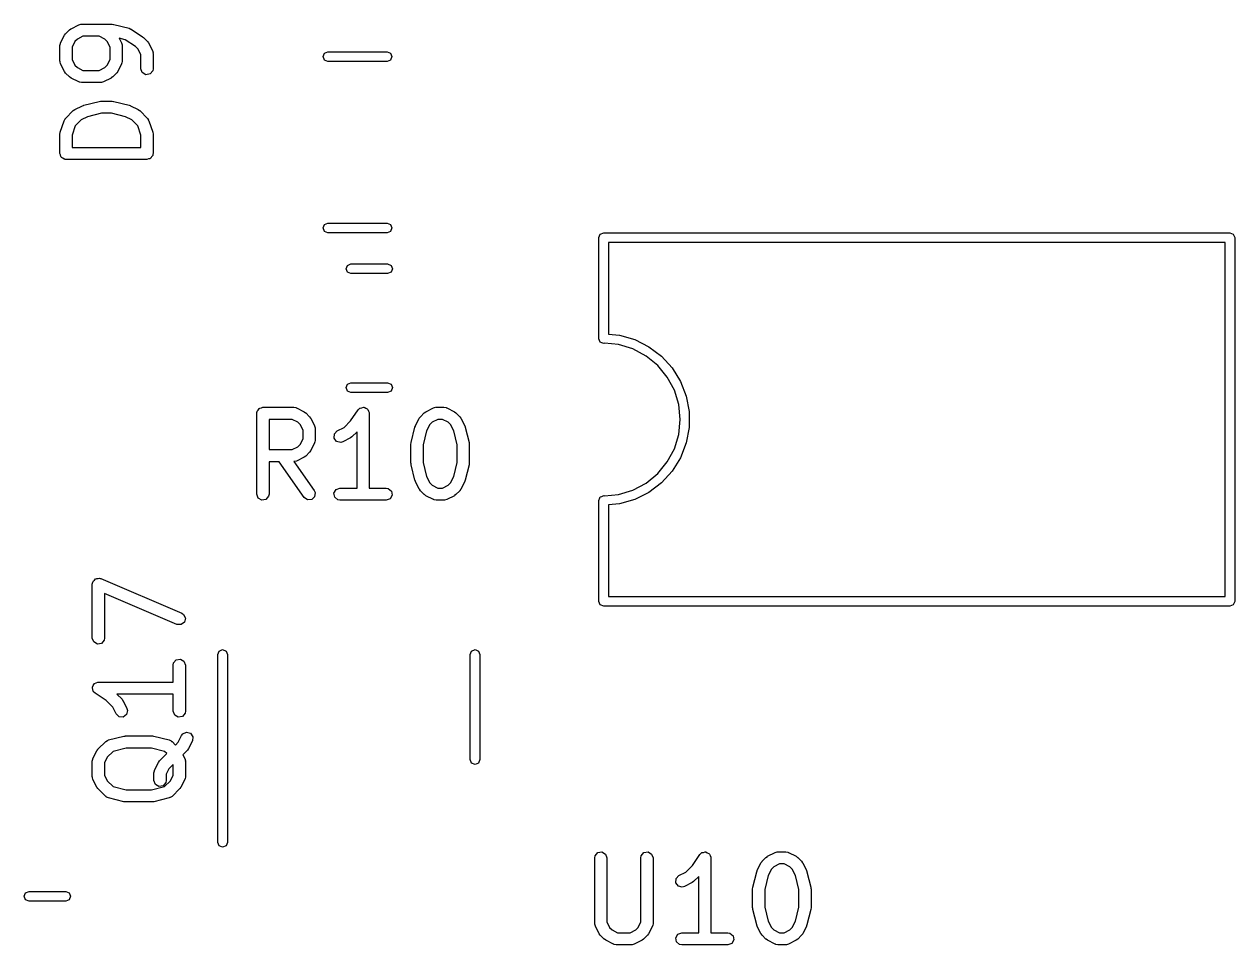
# Model space of a CAD drawing. Extents: x 10 to 287, y -200 to -10.
# Drawn here: x 155.03 to 170, y -90.93 to -79.54 of the extents above; entities that cross this region are included whole.
import ezdxf

# ---------------------------------------------------------------- set-up
doc = ezdxf.new("R2010")
doc.units = 0
doc.layers.add('BLACK', color=7, linetype='CONTINUOUS')

msp = doc.modelspace()

# ---------------------------------------------------------------- linework, layer by layer
at = {"layer": 'BLACK', "linetype": 'CONTINUOUS'}
for p, q in [((155.595, -79.6089), (155.613, -79.596)), ((155.613, -79.596), (155.614, -79.5948)), ((155.614, -79.5948), (155.709, -79.5472)), ((155.709, -79.5472), (155.734, -79.5398)), ((155.734, -79.5398), (155.739, -79.5408)), ((155.739, -79.5408), (155.743, -79.5393)), ((155.743, -79.5393), (156.124, -79.5393)), ((156.124, -79.5393), (156.139, -79.5419)), ((156.139, -79.5419), (156.142, -79.5415)), ((156.142, -79.5415), (156.332, -79.5891)), ((156.332, -79.5891), (156.355, -79.5994)), ((156.355, -79.5994), (156.356, -79.5995)), ((156.356, -79.5995), (156.499, -79.6947)), ((155.485, -79.7712), (155.533, -79.676)), ((155.533, -79.676), (155.546, -79.658)), ((155.546, -79.658), (155.547, -79.6565)), ((155.547, -79.6565), (155.595, -79.6089)), ((155.662, -79.754), (155.627, -79.8225)), ((155.692, -79.7235), (155.662, -79.754)), ((155.761, -79.6893), (155.692, -79.7235)), ((155.963, -79.6893), (155.761, -79.6893)), ((156.032, -79.7235), (155.963, -79.6893)), ((156.062, -79.754), (156.032, -79.7235)), ((156.096, -79.8225), (156.062, -79.754)), ((156.283, -79.7315), (156.209, -79.713)), ((156.209, -79.713), (156.239, -79.7712)), ((156.409, -79.8154), (156.283, -79.7315)), ((156.499, -79.6947), (156.507, -79.7026)), ((156.507, -79.7026), (156.51, -79.7041)), ((156.51, -79.7041), (156.558, -79.7517)), ((156.558, -79.7517), (156.571, -79.7701)), ((155.477, -79.8048), (155.482, -79.7791)), ((155.477, -79.9952), (155.477, -79.8048)), ((155.482, -79.7791), (155.485, -79.7757)), ((155.485, -79.7757), (155.485, -79.7712)), ((155.627, -79.8225), (155.627, -79.9775)), ((156.096, -79.9775), (156.096, -79.8225)), ((156.239, -79.7712), (156.246, -79.7962)), ((156.246, -79.7962), (156.245, -79.8005)), ((156.245, -79.8005), (156.246, -79.8048)), ((156.246, -79.8048), (156.246, -79.9952)), ((156.443, -79.8492), (156.409, -79.8154)), ((156.477, -79.9177), (156.443, -79.8492)), ((156.571, -79.7701), (156.572, -79.7712)), ((156.572, -79.7712), (156.619, -79.8665)), ((156.619, -79.8665), (156.627, -79.8914)), ((156.627, -79.8914), (156.626, -79.8958)), ((156.626, -79.8958), (156.627, -79.9)), ((156.627, -79.9), (156.627, -80.0905)), ((158.729, -79.94), (158.747, -79.8976)), ((158.747, -79.8976), (158.789, -79.88)), ((158.789, -79.88), (159.52, -79.88)), ((159.52, -79.88), (159.562, -79.8976)), ((159.562, -79.8976), (159.58, -79.94)), ((155.479, -79.9995), (155.477, -79.9952)), ((155.478, -80.0038), (155.479, -79.9995)), ((155.485, -80.0288), (155.478, -80.0038)), ((155.533, -80.124), (155.485, -80.0288)), ((155.627, -79.9775), (155.662, -80.046)), ((155.662, -80.046), (155.692, -80.0765)), ((156.032, -80.0765), (156.062, -80.046)), ((156.062, -80.046), (156.096, -79.9775)), ((156.239, -80.0288), (156.191, -80.124)), ((156.242, -80.0209), (156.239, -80.0243)), ((156.239, -80.0243), (156.239, -80.0288)), ((156.246, -79.9952), (156.242, -80.0209)), ((156.477, -80.0905), (156.477, -79.9177)), ((158.747, -79.9824), (158.729, -79.94)), ((158.789, -80), (158.747, -79.9824)), ((159.52, -80), (158.789, -80)), ((159.562, -79.9824), (159.52, -80)), ((159.58, -79.94), (159.562, -79.9824)), ((155.534, -80.1251), (155.533, -80.124)), ((155.547, -80.1435), (155.534, -80.1251)), ((155.595, -80.1911), (155.547, -80.1435)), ((155.596, -80.1918), (155.595, -80.1911)), ((155.614, -80.2052), (155.596, -80.1918)), ((155.709, -80.2528), (155.614, -80.2052)), ((155.692, -80.0765), (155.761, -80.1107)), ((155.761, -80.1107), (155.963, -80.1107)), ((155.963, -80.1107), (156.032, -80.0765)), ((156.11, -80.2052), (156.014, -80.2528)), ((156.111, -80.204), (156.11, -80.2052)), ((156.129, -80.1911), (156.111, -80.204)), ((156.177, -80.1435), (156.129, -80.1911)), ((156.178, -80.142), (156.177, -80.1435)), ((156.191, -80.124), (156.178, -80.142)), ((156.495, -80.1387), (156.477, -80.0905)), ((156.539, -80.1643), (156.495, -80.1387)), ((156.59, -80.1554), (156.539, -80.1643)), ((156.623, -80.1161), (156.59, -80.1554)), ((156.627, -80.0905), (156.623, -80.1161)), ((155.714, -80.2533), (155.709, -80.2528)), ((155.717, -80.2562), (155.714, -80.2533)), ((155.743, -80.2607), (155.717, -80.2562)), ((155.981, -80.2607), (155.743, -80.2607)), ((155.985, -80.2592), (155.981, -80.2607)), ((155.99, -80.2602), (155.985, -80.2592)), ((156.014, -80.2528), (155.99, -80.2602)), ((155.772, -80.5415), (155.963, -80.4939)), ((155.963, -80.4939), (155.978, -80.4929)), ((155.978, -80.4929), (155.981, -80.4917)), ((155.981, -80.4917), (156.124, -80.4917)), ((156.124, -80.4917), (156.139, -80.4943)), ((156.139, -80.4943), (156.142, -80.4939)), ((156.142, -80.4939), (156.332, -80.5415)), ((155.547, -80.7041), (155.642, -80.6089)), ((155.642, -80.6089), (155.661, -80.596)), ((155.661, -80.596), (155.662, -80.5948)), ((155.662, -80.5948), (155.757, -80.5472)), ((155.757, -80.5472), (155.769, -80.5435)), ((155.769, -80.5435), (155.772, -80.5415)), ((155.99, -80.6417), (155.817, -80.685)), ((156.115, -80.6417), (155.99, -80.6417)), ((156.288, -80.685), (156.115, -80.6417)), ((156.332, -80.5415), (156.344, -80.5468)), ((156.344, -80.5468), (156.348, -80.5472)), ((156.348, -80.5472), (156.443, -80.5948)), ((156.443, -80.5948), (156.461, -80.6082)), ((156.461, -80.6082), (156.463, -80.6089)), ((156.463, -80.6089), (156.558, -80.7041)), ((155.481, -80.8763), (155.529, -80.7334)), ((155.529, -80.7334), (155.541, -80.7105)), ((155.541, -80.7105), (155.545, -80.7082)), ((155.545, -80.7082), (155.547, -80.7041)), ((155.666, -80.7977), (155.627, -80.9122)), ((155.74, -80.7235), (155.666, -80.7977)), ((155.817, -80.685), (155.74, -80.7235)), ((156.365, -80.7235), (156.288, -80.685)), ((156.439, -80.7977), (156.365, -80.7235)), ((156.477, -80.9122), (156.439, -80.7977)), ((156.558, -80.7041), (156.573, -80.7254)), ((156.573, -80.7254), (156.573, -80.7299)), ((156.573, -80.7299), (156.576, -80.7334)), ((156.576, -80.7334), (156.624, -80.8763)), ((155.477, -80.9), (155.481, -80.8779)), ((155.477, -81.1381), (155.477, -80.9)), ((155.481, -80.8779), (155.481, -80.8763)), ((155.627, -80.9122), (155.627, -81.0631)), ((156.477, -81.0631), (156.477, -80.9122)), ((156.624, -80.8763), (156.627, -80.8985)), ((156.627, -80.8985), (156.627, -80.9)), ((156.627, -80.9), (156.627, -81.1381)), ((155.627, -81.0631), (156.477, -81.0631)), ((155.484, -81.1564), (155.477, -81.1381)), ((155.487, -81.1756), (155.484, -81.1564)), ((155.493, -81.1799), (155.487, -81.1756)), ((155.495, -81.1863), (155.493, -81.1799)), ((155.512, -81.196), (155.495, -81.1863)), ((155.527, -81.2086), (155.512, -81.196)), ((155.536, -81.2103), (155.527, -81.2086)), ((155.539, -81.212), (155.536, -81.2103)), ((155.543, -81.2114), (155.539, -81.212)), ((155.552, -81.2131), (155.543, -81.2114)), ((156.552, -81.2131), (155.552, -81.2131)), ((156.571, -81.2064), (156.552, -81.2131)), ((156.59, -81.203), (156.571, -81.2064)), ((156.594, -81.1979), (156.59, -81.203)), ((156.601, -81.1955), (156.594, -81.1979)), ((156.61, -81.1787), (156.601, -81.1955)), ((156.623, -81.1637), (156.61, -81.1787)), ((156.625, -81.154), (156.623, -81.1637)), ((156.626, -81.1511), (156.625, -81.154)), ((156.627, -81.1381), (156.626, -81.1478)), ((156.626, -81.1478), (156.626, -81.1511)), ((158.747, -82.0176), (158.789, -82)), ((158.789, -82), (159.52, -82)), ((159.52, -82), (159.562, -82.0176)), ((158.729, -82.06), (158.747, -82.0176)), ((158.747, -82.1024), (158.729, -82.06)), ((158.789, -82.12), (158.747, -82.1024)), ((159.52, -82.12), (158.789, -82.12)), ((159.562, -82.1024), (159.52, -82.12)), ((159.562, -82.0176), (159.58, -82.06)), ((159.58, -82.06), (159.562, -82.1024)), ((162.139, -82.1798), (162.156, -82.1374)), ((162.156, -82.1374), (162.199, -82.1198)), ((162.199, -82.1198), (169.939, -82.1198)), ((169.939, -82.1198), (169.981, -82.1374)), ((169.981, -82.1374), (169.999, -82.1798)), ((162.139, -83.4298), (162.139, -82.1798)), ((162.259, -82.2398), (162.259, -83.3754)), ((169.879, -82.2398), (162.259, -82.2398)), ((169.879, -86.6198), (169.879, -82.2398)), ((169.999, -82.1798), (169.999, -86.6798)), ((159.013, -82.565), (159.031, -82.5226)), ((159.031, -82.6074), (159.013, -82.565)), ((159.031, -82.5226), (159.073, -82.505)), ((159.073, -82.505), (159.527, -82.505)), ((159.527, -82.505), (159.569, -82.5226)), ((159.569, -82.5226), (159.587, -82.565)), ((159.587, -82.565), (159.569, -82.6074)), ((159.073, -82.625), (159.031, -82.6074)), ((159.527, -82.625), (159.073, -82.625)), ((159.569, -82.6074), (159.527, -82.625)), ((162.148, -83.4514), (162.139, -83.4298)), ((162.156, -83.4722), (162.148, -83.4514)), ((162.174, -83.4795), (162.156, -83.4722)), ((162.156, -83.4722), (162.156, -83.4722)), ((162.156, -83.4722), (162.156, -83.4722)), ((162.199, -83.4898), (162.174, -83.4795)), ((162.208, -83.4861), (162.199, -83.4898)), ((162.199, -83.4898), (162.199, -83.4898)), ((162.383, -83.5034), (162.208, -83.4861)), ((162.259, -83.3754), (162.394, -83.3878)), ((162.394, -83.3878), (162.582, -83.4414)), ((162.582, -83.4414), (162.757, -83.5286)), ((162.56, -83.5571), (162.383, -83.5034)), ((162.724, -83.6444), (162.56, -83.5571)), ((162.867, -83.7619), (162.724, -83.6444)), ((162.757, -83.5286), (162.913, -83.6464)), ((162.913, -83.6464), (163.045, -83.791)), ((162.984, -83.905), (162.867, -83.7619)), ((163.045, -83.791), (163.148, -83.9573)), ((163.072, -84.0683), (162.984, -83.905)), ((159.013, -84.035), (159.031, -83.9926)), ((159.031, -84.0774), (159.013, -84.035)), ((159.031, -83.9926), (159.073, -83.975)), ((159.073, -84.095), (159.031, -84.0774)), ((159.073, -83.975), (159.527, -83.975)), ((159.527, -84.095), (159.073, -84.095)), ((159.527, -83.975), (159.569, -83.9926)), ((159.569, -84.0774), (159.527, -84.095)), ((159.569, -83.9926), (159.587, -84.035)), ((159.587, -84.035), (159.569, -84.0774)), ((163.125, -84.2455), (163.072, -84.0683)), ((163.148, -83.9573), (163.218, -84.1397)), ((163.143, -84.4298), (163.125, -84.2455)), ((163.218, -84.1397), (163.254, -84.332)), ((157.911, -84.3524), (157.912, -84.3426)), ((157.911, -85.3524), (157.911, -84.3524)), ((157.912, -84.3394), (157.914, -84.3365)), ((157.912, -84.3426), (157.912, -84.3394)), ((157.914, -84.3365), (157.915, -84.3267)), ((157.915, -84.3267), (157.928, -84.3118)), ((157.928, -84.3118), (157.938, -84.2949)), ((157.938, -84.2949), (157.944, -84.2926)), ((157.944, -84.2926), (157.948, -84.2874)), ((157.948, -84.2874), (157.967, -84.284)), ((157.967, -84.284), (157.986, -84.2774)), ((157.986, -84.2774), (158.367, -84.2774)), ((158.367, -84.2774), (158.392, -84.2819)), ((158.392, -84.2819), (158.396, -84.2848)), ((158.396, -84.2848), (158.4, -84.2853)), ((158.4, -84.2853), (158.495, -84.3329)), ((158.495, -84.3329), (158.513, -84.3463)), ((158.513, -84.3463), (158.515, -84.347)), ((158.515, -84.347), (158.563, -84.3946)), ((158.563, -84.3946), (158.575, -84.413)), ((159.07, -84.4475), (159.161, -84.3108)), ((159.161, -84.3108), (159.179, -84.2919)), ((159.179, -84.2919), (159.184, -84.2907)), ((159.184, -84.2907), (159.186, -84.2874)), ((159.186, -84.2874), (159.208, -84.2836)), ((159.208, -84.2836), (159.229, -84.2775)), ((159.229, -84.2775), (159.233, -84.2793)), ((159.233, -84.2793), (159.237, -84.2785)), ((159.237, -84.2785), (159.256, -84.2894)), ((159.256, -84.2894), (159.276, -84.2981)), ((159.276, -84.2981), (159.278, -84.302)), ((159.278, -84.302), (159.281, -84.3042)), ((159.281, -84.3042), (159.289, -84.3246)), ((159.289, -84.3246), (159.298, -84.3441)), ((159.298, -84.3441), (159.297, -84.3483)), ((159.297, -84.3483), (159.299, -84.3524)), ((159.299, -84.3524), (159.299, -85.2774)), ((159.919, -84.4141), (159.932, -84.3961)), ((159.932, -84.3961), (159.933, -84.3946)), ((159.933, -84.3946), (159.98, -84.347)), ((159.98, -84.347), (159.999, -84.3341)), ((159.999, -84.3341), (160, -84.3329)), ((160, -84.3329), (160.095, -84.2853)), ((160.095, -84.2853), (160.12, -84.2779)), ((160.12, -84.2779), (160.124, -84.2789)), ((160.124, -84.2789), (160.129, -84.2774)), ((160.129, -84.2774), (160.224, -84.2774)), ((160.224, -84.2774), (160.249, -84.2819)), ((160.249, -84.2819), (160.253, -84.2848)), ((160.253, -84.2848), (160.257, -84.2853)), ((160.257, -84.2853), (160.353, -84.3329)), ((160.353, -84.3329), (160.371, -84.3463)), ((160.371, -84.3463), (160.372, -84.347)), ((160.372, -84.347), (160.42, -84.3946)), ((160.42, -84.3946), (160.433, -84.413)), ((163.254, -84.332), (163.254, -84.5276)), ((158.061, -84.4274), (158.061, -84.8012)), ((158.349, -84.4274), (158.061, -84.4274)), ((158.417, -84.4616), (158.349, -84.4274)), ((158.448, -84.492), (158.417, -84.4616)), ((158.482, -84.5606), (158.448, -84.492)), ((158.575, -84.413), (158.577, -84.4141)), ((158.577, -84.4141), (158.624, -84.5093)), ((158.624, -84.5093), (158.632, -84.5343)), ((158.632, -84.5343), (158.631, -84.5386)), ((158.631, -84.5386), (158.632, -84.5429)), ((158.632, -84.5429), (158.632, -84.6857)), ((158.905, -84.571), (158.989, -84.5288)), ((158.989, -84.5288), (159.07, -84.4475)), ((159.818, -84.7151), (159.865, -84.5247)), ((159.865, -84.5247), (159.871, -84.5128)), ((159.871, -84.5093), (159.919, -84.4141)), ((159.871, -84.5128), (159.871, -84.5093)), ((160.047, -84.492), (160.009, -84.569)), ((160.078, -84.4616), (160.047, -84.492)), ((160.146, -84.4274), (160.078, -84.4616)), ((160.206, -84.4274), (160.146, -84.4274)), ((160.275, -84.4616), (160.206, -84.4274)), ((160.305, -84.492), (160.275, -84.4616)), ((160.344, -84.569), (160.305, -84.492)), ((160.433, -84.413), (160.434, -84.4141)), ((160.434, -84.4141), (160.481, -84.5093)), ((160.481, -84.5093), (160.485, -84.5217)), ((160.485, -84.5217), (160.487, -84.5247)), ((160.487, -84.5247), (160.535, -84.7151)), ((163.125, -84.6141), (163.143, -84.4298)), ((163.254, -84.5276), (163.218, -84.7199)), ((158.448, -84.7365), (158.482, -84.668)), ((158.482, -84.668), (158.482, -84.5606)), ((158.632, -84.6857), (158.628, -84.7114)), ((158.866, -84.6595), (158.869, -84.6083)), ((158.897, -84.7007), (158.866, -84.6595)), ((158.869, -84.6083), (158.905, -84.571)), ((159.067, -84.6576), (158.972, -84.7052)), ((159.068, -84.6564), (159.067, -84.6576)), ((159.086, -84.6435), (159.068, -84.6564)), ((159.149, -84.5811), (159.086, -84.6435)), ((159.149, -85.2774), (159.149, -84.5811)), ((160.009, -84.569), (159.965, -84.7426)), ((160.387, -84.7426), (160.344, -84.569)), ((163.072, -84.7913), (163.125, -84.6141)), ((158.061, -84.8012), (158.349, -84.8012)), ((158.349, -84.8012), (158.417, -84.7669)), ((158.417, -84.7669), (158.448, -84.7365)), ((158.563, -84.834), (158.515, -84.8816)), ((158.577, -84.8145), (158.563, -84.8325)), ((158.563, -84.8325), (158.563, -84.834)), ((158.624, -84.7193), (158.577, -84.8145)), ((158.625, -84.7148), (158.624, -84.7193)), ((158.628, -84.7114), (158.625, -84.7148)), ((158.947, -84.7126), (158.897, -84.7007)), ((158.972, -84.7052), (158.947, -84.7126)), ((159.815, -84.7333), (159.818, -84.7186)), ((159.815, -84.9714), (159.815, -84.7333)), ((159.818, -84.7186), (159.818, -84.7151)), ((159.965, -84.7426), (159.965, -84.9622)), ((160.387, -84.9622), (160.387, -84.7426)), ((160.535, -84.7151), (160.536, -84.7301)), ((160.536, -84.7301), (160.537, -84.7333)), ((160.537, -84.7333), (160.537, -84.9714)), ((162.984, -84.9546), (163.072, -84.7913)), ((163.218, -84.7199), (163.148, -84.9023)), ((158.185, -84.9512), (158.061, -84.9512)), ((158.061, -84.9512), (158.061, -85.3524)), ((158.496, -85.3954), (158.185, -84.9512)), ((158.371, -84.9497), (158.368, -84.9508)), ((158.368, -84.9508), (158.619, -85.3094)), ((158.375, -84.9507), (158.371, -84.9497)), ((158.4, -84.9433), (158.375, -84.9507)), ((158.495, -84.8957), (158.4, -84.9433)), ((158.497, -84.8945), (158.495, -84.8957)), ((158.515, -84.8816), (158.497, -84.8945)), ((159.817, -84.9747), (159.815, -84.9714)), ((159.818, -84.9896), (159.817, -84.9747)), ((159.865, -85.1801), (159.818, -84.9896)), ((159.965, -84.9622), (160.009, -85.1357)), ((160.344, -85.1357), (160.387, -84.9622)), ((160.535, -84.9896), (160.487, -85.1801)), ((160.537, -84.9714), (160.534, -84.9862)), ((160.534, -84.9862), (160.535, -84.9896)), ((162.867, -85.0977), (162.984, -84.9546)), ((163.148, -84.9023), (163.045, -85.0686)), ((160.009, -85.1357), (160.047, -85.2127)), ((160.305, -85.2127), (160.344, -85.1357)), ((162.724, -85.2152), (162.867, -85.0977)), ((163.045, -85.0686), (162.913, -85.2132)), ((158.89, -85.2949), (158.938, -85.2774)), ((158.938, -85.2774), (159.149, -85.2774)), ((159.299, -85.2774), (159.51, -85.2774)), ((159.51, -85.2774), (159.535, -85.2819)), ((159.535, -85.2819), (159.574, -85.3149)), ((159.867, -85.183), (159.865, -85.1801)), ((159.871, -85.1954), (159.867, -85.183)), ((159.919, -85.2907), (159.871, -85.1954)), ((159.92, -85.2918), (159.919, -85.2907)), ((159.933, -85.3102), (159.92, -85.2918)), ((160.047, -85.2127), (160.078, -85.2431)), ((160.078, -85.2431), (160.146, -85.2774)), ((160.146, -85.2774), (160.206, -85.2774)), ((160.206, -85.2774), (160.275, -85.2431)), ((160.275, -85.2431), (160.305, -85.2127)), ((160.434, -85.2907), (160.42, -85.3087)), ((160.481, -85.1954), (160.434, -85.2907)), ((160.482, -85.1919), (160.481, -85.1954)), ((160.487, -85.1801), (160.482, -85.1919)), ((162.56, -85.3025), (162.724, -85.2152)), ((162.913, -85.2132), (162.757, -85.331)), ((157.928, -85.4006), (157.911, -85.3524)), ((157.973, -85.4262), (157.928, -85.4006)), ((158.023, -85.4173), (157.973, -85.4262)), ((158.056, -85.378), (158.023, -85.4173)), ((158.061, -85.3524), (158.056, -85.378)), ((158.538, -85.4248), (158.496, -85.3954)), ((158.589, -85.4204), (158.538, -85.4248)), ((158.625, -85.3841), (158.589, -85.4204)), ((158.619, -85.3094), (158.63, -85.333)), ((158.63, -85.333), (158.625, -85.3841)), ((158.864, -85.3394), (158.89, -85.2949)), ((158.873, -85.3899), (158.864, -85.3394)), ((158.912, -85.4229), (158.873, -85.3899)), ((158.938, -85.4274), (158.912, -85.4229)), ((159.51, -85.4274), (158.938, -85.4274)), ((159.558, -85.4098), (159.51, -85.4274)), ((159.583, -85.3654), (159.558, -85.4098)), ((159.574, -85.3149), (159.583, -85.3654)), ((159.98, -85.3578), (159.933, -85.3102)), ((159.982, -85.3585), (159.98, -85.3578)), ((160, -85.3718), (159.982, -85.3585)), ((160.095, -85.4195), (160, -85.3718)), ((160.099, -85.42), (160.095, -85.4195)), ((160.103, -85.4229), (160.099, -85.42)), ((160.129, -85.4274), (160.103, -85.4229)), ((160.224, -85.4274), (160.129, -85.4274)), ((160.228, -85.4258), (160.224, -85.4274)), ((160.232, -85.4269), (160.228, -85.4258)), ((160.257, -85.4195), (160.232, -85.4269)), ((160.353, -85.3718), (160.257, -85.4195)), ((160.354, -85.3707), (160.353, -85.3718)), ((160.372, -85.3578), (160.354, -85.3707)), ((160.42, -85.3102), (160.372, -85.3578)), ((160.42, -85.3087), (160.42, -85.3102)), ((162.139, -85.4298), (162.151, -85.4)), ((162.139, -86.6798), (162.139, -85.4298)), ((162.151, -85.4), (162.156, -85.3874)), ((162.156, -85.3874), (162.175, -85.3798)), ((162.156, -85.3874), (162.156, -85.3874)), ((162.156, -85.3874), (162.156, -85.3874)), ((162.175, -85.3798), (162.199, -85.3698)), ((162.199, -85.3698), (162.199, -85.3698)), ((162.199, -85.3698), (162.208, -85.3735)), ((162.208, -85.3735), (162.383, -85.3562)), ((162.383, -85.3562), (162.56, -85.3025)), ((162.582, -85.4182), (162.394, -85.4718)), ((162.757, -85.331), (162.582, -85.4182)), ((162.394, -85.4718), (162.259, -85.4842)), ((162.259, -85.4842), (162.259, -86.6198)), ((155.877, -86.4667), (155.882, -86.441)), ((155.877, -87.1333), (155.877, -86.4667)), ((155.882, -86.441), (155.888, -86.4342)), ((155.888, -86.4342), (155.89, -86.4256)), ((155.89, -86.4256), (155.904, -86.4151)), ((155.904, -86.4151), (155.915, -86.4017)), ((155.915, -86.4017), (155.924, -86.4002)), ((155.924, -86.4002), (155.931, -86.3949)), ((155.931, -86.3949), (155.948, -86.3958)), ((155.948, -86.3958), (155.965, -86.3928)), ((155.965, -86.3928), (155.973, -86.3972)), ((155.973, -86.3972), (155.982, -86.3977)), ((155.982, -86.3977), (156.982, -86.8263)), ((156.923, -86.9642), (156.027, -86.5804)), ((156.027, -86.5804), (156.027, -87.1333)), ((162.259, -86.6198), (169.879, -86.6198)), ((162.156, -86.7222), (162.139, -86.6798)), ((162.199, -86.7398), (162.156, -86.7222)), ((169.939, -86.7398), (162.199, -86.7398)), ((169.981, -86.7222), (169.939, -86.7398)), ((169.999, -86.6798), (169.981, -86.7222)), ((157.015, -86.9363), (156.974, -86.967)), ((156.982, -86.8263), (157.004, -86.8406)), ((157.004, -86.8406), (157.027, -86.8864)), ((157.027, -86.8864), (157.015, -86.9363)), ((156.974, -86.967), (156.923, -86.9642)), ((155.895, -87.1815), (155.877, -87.1333)), ((155.939, -87.2072), (155.895, -87.1815)), ((155.99, -87.1983), (155.939, -87.2072)), ((156.023, -87.159), (155.99, -87.1983)), ((156.027, -87.1333), (156.023, -87.159)), ((157.428, -87.3363), (157.446, -87.2939)), ((157.428, -89.6613), (157.428, -87.3363)), ((157.446, -87.2939), (157.488, -87.2763)), ((157.488, -87.2763), (157.531, -87.2939)), ((157.531, -87.2939), (157.548, -87.3363)), ((157.548, -87.3363), (157.548, -89.6613)), ((160.548, -87.3363), (160.566, -87.2939)), ((160.548, -88.6363), (160.548, -87.3363)), ((160.566, -87.2939), (160.608, -87.2763)), ((160.608, -87.2763), (160.651, -87.2939)), ((160.651, -87.2939), (160.668, -87.3363)), ((160.668, -87.3363), (160.668, -88.6363)), ((156.877, -87.4667), (156.882, -87.441)), ((156.877, -87.6774), (156.877, -87.4667)), ((156.882, -87.441), (156.915, -87.4017)), ((156.915, -87.4017), (156.965, -87.3928)), ((156.965, -87.3928), (157.01, -87.4185)), ((157.01, -87.4185), (157.027, -87.4667)), ((157.027, -87.4667), (157.027, -88.0381)), ((155.904, -87.6949), (155.925, -87.6875)), ((155.925, -87.6875), (155.944, -87.6778)), ((155.944, -87.6778), (155.948, -87.6789)), ((155.948, -87.6789), (155.952, -87.6774)), ((155.952, -87.6774), (156.877, -87.6774)), ((155.878, -87.7476), (155.879, -87.7436)), ((155.884, -87.7684), (155.878, -87.7476)), ((155.879, -87.7394), (155.889, -87.7205)), ((155.879, -87.7436), (155.879, -87.7394)), ((155.887, -87.7899), (155.884, -87.7684)), ((155.891, -87.7927), (155.887, -87.7899)), ((155.889, -87.7205), (155.898, -87.7006)), ((155.892, -87.7968), (155.891, -87.7927)), ((155.911, -87.8148), (155.892, -87.7968)), ((155.898, -87.7006), (155.902, -87.6987)), ((155.902, -87.6987), (155.904, -87.6949)), ((156.047, -87.9059), (155.911, -87.8148)), ((156.877, -87.8274), (156.181, -87.8274)), ((156.181, -87.8274), (156.244, -87.8898)), ((156.877, -88.0381), (156.877, -87.8274)), ((156.129, -87.9873), (156.047, -87.9059)), ((156.171, -88.0716), (156.129, -87.9873)), ((156.244, -87.8898), (156.256, -87.9082)), ((156.256, -87.9082), (156.258, -87.9093)), ((156.258, -87.9093), (156.305, -88.0046)), ((156.208, -88.1069), (156.171, -88.0716)), ((156.259, -88.11), (156.208, -88.1069)), ((156.301, -88.0794), (156.259, -88.11)), ((156.313, -88.0295), (156.301, -88.0794)), ((156.305, -88.0046), (156.313, -88.0295)), ((156.895, -88.0863), (156.877, -88.0381)), ((156.939, -88.112), (156.895, -88.0863)), ((156.99, -88.103), (156.939, -88.112)), ((157.023, -88.0637), (156.99, -88.103)), ((157.027, -88.0381), (157.023, -88.0637)), ((155.947, -88.5089), (156.042, -88.4136)), ((156.042, -88.4136), (156.064, -88.3987)), ((156.064, -88.3987), (156.071, -88.398)), ((156.071, -88.398), (156.077, -88.3939)), ((156.077, -88.3939), (156.268, -88.3463)), ((156.268, -88.3463), (156.282, -88.3452)), ((156.282, -88.3452), (156.286, -88.344)), ((156.286, -88.344), (156.619, -88.344)), ((156.619, -88.344), (156.634, -88.3466)), ((156.634, -88.3466), (156.637, -88.3463)), ((156.637, -88.3463), (156.828, -88.3939)), ((156.828, -88.3939), (156.852, -88.4045)), ((156.852, -88.4045), (156.856, -88.4105)), ((156.856, -88.4105), (156.863, -88.4136)), ((156.863, -88.4136), (156.905, -88.4558)), ((156.905, -88.4558), (156.938, -88.4222)), ((156.938, -88.4222), (156.981, -88.3379)), ((156.981, -88.3379), (156.996, -88.317)), ((156.996, -88.317), (157.043, -88.2966)), ((157.043, -88.2966), (157.092, -88.3112)), ((157.115, -88.405), (157.067, -88.5002)), ((157.092, -88.3112), (157.121, -88.354)), ((157.121, -88.354), (157.115, -88.405)), ((155.885, -88.6236), (155.933, -88.5284)), ((155.933, -88.5284), (155.946, -88.5104)), ((155.946, -88.5104), (155.947, -88.5089)), ((156.134, -88.5344), (156.062, -88.6063)), ((156.295, -88.494), (156.134, -88.5344)), ((156.61, -88.494), (156.295, -88.494)), ((156.771, -88.5344), (156.61, -88.494)), ((156.709, -88.6517), (156.799, -88.5619)), ((156.799, -88.5619), (156.771, -88.5344)), ((157.053, -88.5197), (156.996, -88.5767)), ((156.996, -88.5767), (157.019, -88.6236)), ((157.054, -88.5182), (157.053, -88.5197)), ((157.067, -88.5002), (157.054, -88.5182)), ((155.877, -88.6571), (155.882, -88.6315)), ((155.877, -88.8476), (155.877, -88.6571)), ((155.882, -88.6315), (155.885, -88.6281)), ((155.885, -88.6281), (155.885, -88.6236)), ((156.062, -88.6063), (156.027, -88.6748)), ((156.027, -88.6748), (156.027, -88.8299)), ((156.647, -88.7665), (156.695, -88.6712)), ((156.695, -88.6712), (156.708, -88.6532)), ((156.708, -88.6532), (156.709, -88.6517)), ((156.877, -88.6954), (156.824, -88.7492)), ((156.877, -88.8299), (156.877, -88.6954)), ((157.019, -88.6236), (157.027, -88.6486)), ((157.027, -88.6486), (157.026, -88.6529)), ((157.026, -88.6529), (157.027, -88.6571)), ((157.027, -88.6571), (157.027, -88.8476)), ((160.566, -88.6788), (160.548, -88.6363)), ((160.608, -88.6963), (160.566, -88.6788)), ((160.651, -88.6788), (160.608, -88.6963)), ((160.668, -88.6363), (160.651, -88.6788)), ((155.879, -88.8518), (155.877, -88.8476)), ((155.878, -88.8562), (155.879, -88.8518)), ((155.885, -88.8812), (155.878, -88.8562)), ((155.933, -88.9764), (155.885, -88.8812)), ((156.027, -88.8299), (156.062, -88.8984)), ((156.639, -88.8), (156.644, -88.7743)), ((156.639, -88.8952), (156.639, -88.8)), ((156.644, -88.7743), (156.647, -88.7709)), ((156.647, -88.7709), (156.647, -88.7665)), ((156.824, -88.7492), (156.789, -88.8177)), ((156.789, -88.8177), (156.789, -88.8952)), ((156.843, -88.8984), (156.877, -88.8299)), ((157.019, -88.8812), (156.972, -88.9764)), ((157.02, -88.8767), (157.019, -88.8812)), ((157.023, -88.8733), (157.02, -88.8767)), ((157.027, -88.8476), (157.023, -88.8733)), ((155.934, -88.9775), (155.933, -88.9764)), ((155.947, -88.9959), (155.934, -88.9775)), ((156.042, -89.0911), (155.947, -88.9959)), ((156.062, -88.8984), (156.134, -88.9704)), ((156.134, -88.9704), (156.295, -89.0107)), ((156.295, -89.0107), (156.61, -89.0107)), ((156.61, -89.0107), (156.771, -88.9704)), ((156.657, -88.9434), (156.639, -88.8952)), ((156.701, -88.9691), (156.657, -88.9434)), ((156.752, -88.9602), (156.701, -88.9691)), ((156.785, -88.9209), (156.752, -88.9602)), ((156.771, -88.9704), (156.843, -88.8984)), ((156.789, -88.8952), (156.785, -88.9209)), ((156.958, -88.9959), (156.863, -89.0911)), ((156.972, -88.9764), (156.958, -88.9944)), ((156.958, -88.9944), (156.958, -88.9959)), ((156.049, -89.0943), (156.042, -89.0911)), ((156.053, -89.1002), (156.049, -89.0943)), ((156.077, -89.1109), (156.053, -89.1002)), ((156.268, -89.1585), (156.077, -89.1109)), ((156.271, -89.1581), (156.268, -89.1585)), ((156.286, -89.1607), (156.271, -89.1581)), ((156.619, -89.1607), (156.286, -89.1607)), ((156.622, -89.1595), (156.619, -89.1607)), ((156.637, -89.1585), (156.622, -89.1595)), ((156.828, -89.1109), (156.637, -89.1585)), ((156.834, -89.1067), (156.828, -89.1109)), ((156.841, -89.1061), (156.834, -89.1067)), ((156.863, -89.0911), (156.841, -89.1061)), ((157.446, -89.7038), (157.428, -89.6613)), ((157.488, -89.7213), (157.446, -89.7038)), ((157.531, -89.7038), (157.488, -89.7213)), ((157.548, -89.6613), (157.531, -89.7038)), ((162.124, -89.7874), (162.175, -89.7785)), ((162.175, -89.7785), (162.219, -89.8042)), ((162.696, -89.7874), (162.746, -89.7785)), ((162.746, -89.7785), (162.791, -89.8042)), ((163.41, -89.7874), (163.432, -89.7836)), ((163.432, -89.7836), (163.452, -89.7775)), ((163.452, -89.7775), (163.456, -89.7793)), ((163.456, -89.7793), (163.461, -89.7785)), ((163.461, -89.7785), (163.479, -89.7894)), ((164.319, -89.7853), (164.344, -89.7779)), ((164.344, -89.7779), (164.348, -89.7789)), ((164.348, -89.7789), (164.352, -89.7774)), ((164.352, -89.7774), (164.448, -89.7774)), ((164.448, -89.7774), (164.473, -89.7819)), ((164.473, -89.7819), (164.477, -89.7848)), ((162.087, -89.8524), (162.091, -89.8267)), ((162.087, -90.6619), (162.087, -89.8524)), ((162.091, -89.8267), (162.124, -89.7874)), ((162.219, -89.8042), (162.237, -89.8524)), ((162.237, -89.8524), (162.237, -90.6442)), ((162.658, -89.8524), (162.663, -89.8267)), ((162.658, -90.6442), (162.658, -89.8524)), ((162.663, -89.8267), (162.696, -89.7874)), ((162.791, -89.8042), (162.808, -89.8524)), ((162.808, -89.8524), (162.808, -90.6619)), ((163.294, -89.9475), (163.385, -89.8108)), ((163.385, -89.8108), (163.403, -89.7919)), ((163.403, -89.7919), (163.407, -89.7907)), ((163.407, -89.7907), (163.41, -89.7874)), ((163.479, -89.7894), (163.499, -89.7981)), ((163.499, -89.7981), (163.501, -89.802)), ((163.501, -89.802), (163.505, -89.8042)), ((163.505, -89.8042), (163.513, -89.8246)), ((163.513, -89.8246), (163.522, -89.8441)), ((163.522, -89.8441), (163.521, -89.8483)), ((163.521, -89.8483), (163.523, -89.8524)), ((163.523, -89.8524), (163.523, -90.7774)), ((164.095, -90.0093), (164.142, -89.9141)), ((164.142, -89.9141), (164.156, -89.8961)), ((164.156, -89.8946), (164.204, -89.847)), ((164.156, -89.8961), (164.156, -89.8946)), ((164.204, -89.847), (164.222, -89.8341)), ((164.222, -89.8341), (164.224, -89.8329)), ((164.224, -89.8329), (164.319, -89.7853)), ((164.37, -89.9274), (164.302, -89.9616)), ((164.43, -89.9274), (164.37, -89.9274)), ((164.498, -89.9616), (164.43, -89.9274)), ((164.477, -89.7848), (164.481, -89.7853)), ((164.481, -89.7853), (164.576, -89.8329)), ((164.576, -89.8329), (164.594, -89.8463)), ((164.594, -89.8463), (164.596, -89.847)), ((164.596, -89.847), (164.644, -89.8946)), ((164.644, -89.8946), (164.656, -89.913)), ((164.656, -89.913), (164.658, -89.9141)), ((164.658, -89.9141), (164.705, -90.0093)), ((163.093, -90.1083), (163.128, -90.071)), ((163.128, -90.071), (163.213, -90.0288)), ((163.213, -90.0288), (163.294, -89.9475)), ((163.373, -90.0811), (163.31, -90.1435)), ((163.373, -90.7774), (163.373, -90.0811)), ((164.042, -90.2151), (164.089, -90.0247)), ((164.089, -90.0247), (164.094, -90.0128)), ((164.094, -90.0128), (164.095, -90.0093)), ((164.233, -90.069), (164.189, -90.2426)), ((164.271, -89.992), (164.233, -90.069)), ((164.302, -89.9616), (164.271, -89.992)), ((164.529, -89.992), (164.498, -89.9616)), ((164.567, -90.069), (164.529, -89.992)), ((164.611, -90.2426), (164.567, -90.069)), ((164.705, -90.0093), (164.709, -90.0217)), ((164.709, -90.0217), (164.711, -90.0247)), ((164.711, -90.0247), (164.758, -90.2151)), ((163.09, -90.1595), (163.093, -90.1083)), ((163.121, -90.2007), (163.09, -90.1595)), ((163.17, -90.2126), (163.121, -90.2007)), ((163.195, -90.2052), (163.17, -90.2126)), ((163.291, -90.1576), (163.195, -90.2052)), ((163.292, -90.1564), (163.291, -90.1576)), ((163.31, -90.1435), (163.292, -90.1564)), ((164.039, -90.2333), (164.042, -90.2186)), ((164.042, -90.2186), (164.042, -90.2151)), ((164.758, -90.2151), (164.76, -90.2301)), ((164.76, -90.2301), (164.761, -90.2333)), ((155.035, -90.3271), (155.052, -90.2846)), ((155.052, -90.3695), (155.035, -90.3271)), ((155.052, -90.2846), (155.095, -90.2671)), ((155.095, -90.3871), (155.052, -90.3695)), ((155.095, -90.2671), (155.549, -90.2671)), ((155.549, -90.2671), (155.591, -90.2846)), ((155.591, -90.3695), (155.549, -90.3871)), ((155.591, -90.2846), (155.609, -90.3271)), ((155.609, -90.3271), (155.591, -90.3695)), ((164.039, -90.4714), (164.039, -90.2333)), ((164.189, -90.2426), (164.189, -90.4622)), ((164.611, -90.4622), (164.611, -90.2426)), ((164.761, -90.2333), (164.761, -90.4714)), ((155.549, -90.3871), (155.095, -90.3871)), ((164.04, -90.4747), (164.039, -90.4714)), ((164.042, -90.4896), (164.04, -90.4747)), ((164.089, -90.6801), (164.042, -90.4896)), ((164.189, -90.4622), (164.233, -90.6357)), ((164.567, -90.6357), (164.611, -90.4622)), ((164.758, -90.4896), (164.711, -90.6801)), ((164.761, -90.4714), (164.758, -90.4862)), ((164.758, -90.4862), (164.758, -90.4896)), ((162.088, -90.6661), (162.087, -90.6619)), ((162.087, -90.6705), (162.088, -90.6661)), ((162.095, -90.6954), (162.087, -90.6705)), ((162.237, -90.6442), (162.271, -90.7127)), ((162.624, -90.7127), (162.658, -90.6442)), ((162.808, -90.6619), (162.804, -90.6876)), ((164.091, -90.683), (164.089, -90.6801)), ((164.233, -90.6357), (164.271, -90.7127)), ((164.529, -90.7127), (164.567, -90.6357)), ((164.711, -90.6801), (164.706, -90.6919)), ((162.142, -90.7907), (162.095, -90.6954)), ((162.144, -90.7918), (162.142, -90.7907)), ((162.156, -90.8102), (162.144, -90.7918)), ((162.204, -90.8578), (162.156, -90.8102)), ((162.271, -90.7127), (162.302, -90.7431)), ((162.302, -90.7431), (162.37, -90.7774)), ((162.37, -90.7774), (162.525, -90.7774)), ((162.525, -90.7774), (162.594, -90.7431)), ((162.594, -90.7431), (162.624, -90.7127)), ((162.739, -90.8102), (162.691, -90.8578)), ((162.753, -90.7907), (162.739, -90.8087)), ((162.739, -90.8087), (162.739, -90.8102)), ((162.8, -90.6954), (162.753, -90.7907)), ((162.801, -90.691), (162.8, -90.6954)), ((162.804, -90.6876), (162.801, -90.691)), ((163.088, -90.8394), (163.114, -90.7949)), ((163.114, -90.7949), (163.162, -90.7774)), ((163.162, -90.7774), (163.373, -90.7774)), ((163.523, -90.7774), (163.733, -90.7774)), ((163.733, -90.7774), (163.759, -90.7819)), ((163.759, -90.7819), (163.798, -90.8149)), ((163.798, -90.8149), (163.807, -90.8654)), ((164.095, -90.6954), (164.091, -90.683)), ((164.142, -90.7907), (164.095, -90.6954)), ((164.144, -90.7918), (164.142, -90.7907)), ((164.156, -90.8102), (164.144, -90.7918)), ((164.204, -90.8578), (164.156, -90.8102)), ((164.271, -90.7127), (164.302, -90.7431)), ((164.302, -90.7431), (164.37, -90.7774)), ((164.37, -90.7774), (164.43, -90.7774)), ((164.43, -90.7774), (164.498, -90.7431)), ((164.498, -90.7431), (164.529, -90.7127)), ((164.644, -90.8102), (164.596, -90.8578)), ((164.658, -90.7907), (164.644, -90.8087)), ((164.644, -90.8087), (164.644, -90.8102)), ((164.705, -90.6954), (164.658, -90.7907)), ((164.706, -90.6919), (164.705, -90.6954)), ((162.206, -90.8585), (162.204, -90.8578)), ((162.224, -90.8718), (162.206, -90.8585)), ((162.319, -90.9195), (162.224, -90.8718)), ((162.323, -90.92), (162.319, -90.9195)), ((162.327, -90.9229), (162.323, -90.92)), ((162.352, -90.9274), (162.327, -90.9229)), ((162.543, -90.9274), (162.352, -90.9274)), ((162.547, -90.9258), (162.543, -90.9274)), ((162.551, -90.9269), (162.547, -90.9258)), ((162.576, -90.9195), (162.551, -90.9269)), ((162.672, -90.8718), (162.576, -90.9195)), ((162.673, -90.8707), (162.672, -90.8718)), ((162.691, -90.8578), (162.673, -90.8707)), ((163.097, -90.8899), (163.088, -90.8394)), ((163.136, -90.9229), (163.097, -90.8899)), ((163.162, -90.9274), (163.136, -90.9229)), ((163.733, -90.9274), (163.162, -90.9274)), ((163.782, -90.9098), (163.733, -90.9274)), ((163.807, -90.8654), (163.782, -90.9098)), ((164.206, -90.8585), (164.204, -90.8578)), ((164.224, -90.8718), (164.206, -90.8585)), ((164.319, -90.9195), (164.224, -90.8718)), ((164.323, -90.92), (164.319, -90.9195)), ((164.327, -90.9229), (164.323, -90.92)), ((164.352, -90.9274), (164.327, -90.9229)), ((164.448, -90.9274), (164.352, -90.9274)), ((164.452, -90.9258), (164.448, -90.9274)), ((164.456, -90.9269), (164.452, -90.9258)), ((164.481, -90.9195), (164.456, -90.9269)), ((164.576, -90.8718), (164.481, -90.9195)), ((164.578, -90.8707), (164.576, -90.8718)), ((164.596, -90.8578), (164.578, -90.8707))]:
    msp.add_line(p, q, dxfattribs=at)

doc.saveas('drawing.dxf')
